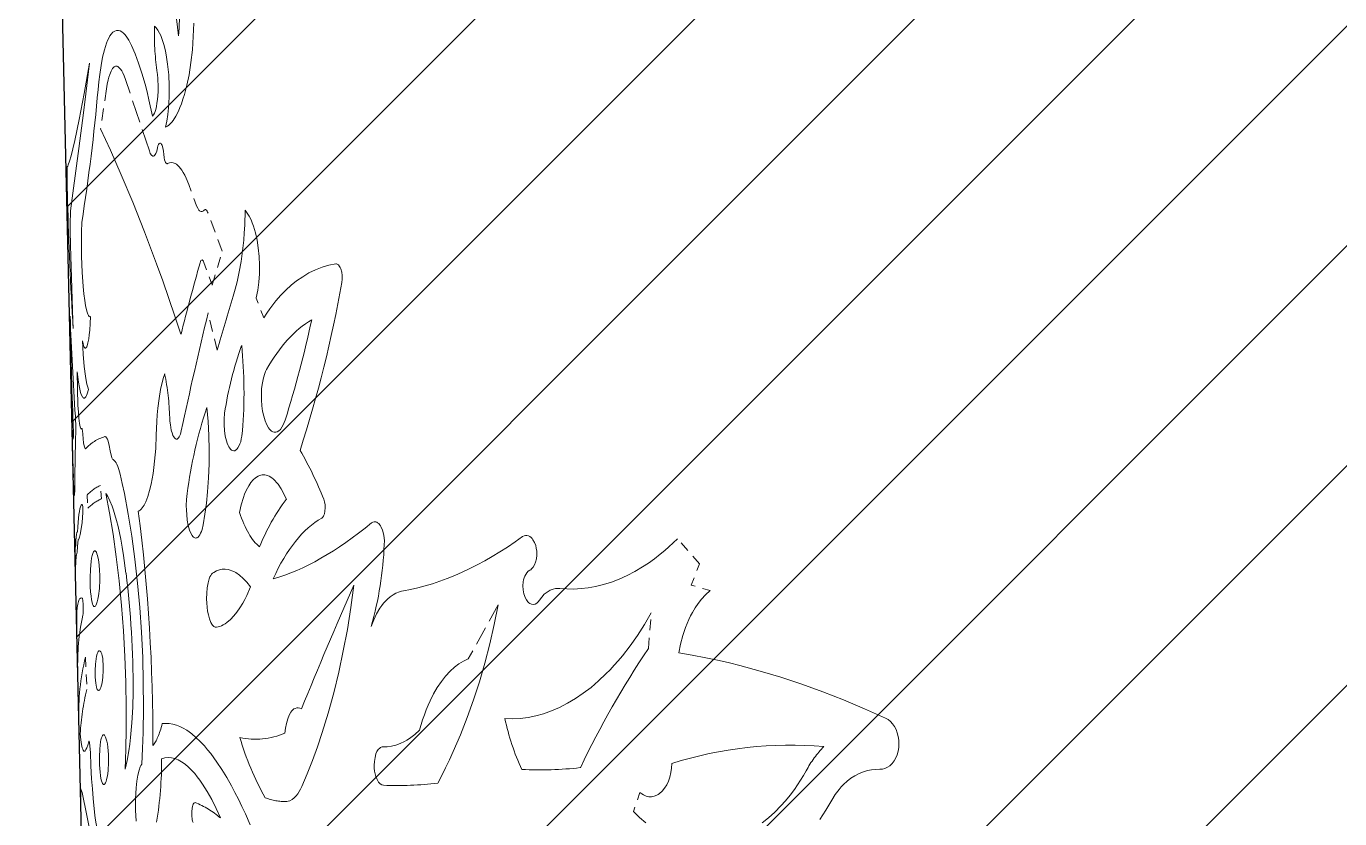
# Model space of a CAD drawing. Extents: x -99 to 297, y 0 to 529.
# Drawn here: x -98.84 to -81.93, y 224.36 to 234.56 of the extents above; entities that cross this region are included whole.
import ezdxf

# ---------------------------------------------------------------- set-up
doc = ezdxf.new("R2010")
doc.units = 0
doc.linetypes.add('DASHED', pattern=[15, 12, -3])

msp = doc.modelspace()

# ---------------------------------------------------------------- linework, layer by layer
at = {"color": 7, "lineweight": 13}
for p, q in [((-98.31, 232.234), (-38.944, 291.6)), ((-98.246, 229.469), (-38.615, 289.101)), ((-98.182, 226.705), (-38.286, 286.601)), ((-98.118, 223.941), (-37.958, 284.101)), ((-98.054, 221.176), (-37.571, 281.66)), ((-97.99, 218.412), (-36.82, 279.582)), ((-97.926, 215.648), (-35.744, 277.83)), ((-97.862, 212.883), (-34.484, 276.261)), ((-97.798, 210.119), (-33.327, 274.59))]:
    msp.add_line(p, q, dxfattribs=at)
at = {"color": 7, "lineweight": 30}
msp.add_line((-96.437, 151.402), (-98.835, 254.886), dxfattribs=at)
at = {"color": 7, "linetype": 'DASHED', "lineweight": 13, "ltscale": 0.024252}
msp.add_line((-97.251, 232.954), (-97.559, 233.874), dxfattribs=at)
at = {"color": 7, "linetype": 'DASHED', "lineweight": 13, "ltscale": 0.013027}
msp.add_line((-97.803, 233.755), (-97.879, 233.24), dxfattribs=at)
at = {"color": 7, "linetype": 'DASHED', "lineweight": 13, "ltscale": 0.007376}
msp.add_line((-96.643, 232.247), (-96.745, 232.524), dxfattribs=at)
at = {"color": 7, "linetype": 'DASHED', "lineweight": 13, "ltscale": 0.013435}
msp.add_line((-96.313, 231.663), (-96.502, 232.167), dxfattribs=at)
at = {"color": 7, "linetype": 'DASHED', "lineweight": 13, "ltscale": 0.011325}
msp.add_line((-96.442, 231.229), (-96.313, 231.663), dxfattribs=at)
at = {"color": 7, "linetype": 'DASHED', "lineweight": 13, "ltscale": 0.007753}
msp.add_line((-96.549, 231.52), (-96.442, 231.229), dxfattribs=at)
at = {"color": 7, "linetype": 'DASHED', "lineweight": 13, "ltscale": 0.006717}
msp.add_line((-95.78, 230.808), (-95.877, 231.058), dxfattribs=at)
at = {"color": 7, "linetype": 'DASHED', "lineweight": 13, "ltscale": 0.012393}
msp.add_line((-96.38, 230.39), (-96.494, 230.873), dxfattribs=at)
at = {"color": 7, "linetype": 'DASHED', "lineweight": 13, "ltscale": 0.006376}
msp.add_line((-98.23, 228.851), (-98.221, 228.596), dxfattribs=at)
at = {"color": 7, "linetype": 'DASHED', "lineweight": 13, "ltscale": 0.00437}
msp.add_line((-97.868, 228.477), (-97.879, 228.651), dxfattribs=at)
at = {"color": 7, "linetype": 'DASHED', "lineweight": 13, "ltscale": 0.004281}
msp.add_line((-98.051, 228.527), (-98.042, 228.356), dxfattribs=at)
at = {"color": 7, "linetype": 'DASHED', "lineweight": 13, "ltscale": 0.010773}
msp.add_line((-90.171, 227.641), (-90.456, 227.964), dxfattribs=at)
at = {"color": 7, "linetype": 'DASHED', "lineweight": 13, "ltscale": 0.002936}
msp.add_line((-98.2, 227.477), (-98.202, 227.594), dxfattribs=at)
at = {"color": 7, "linetype": 'DASHED', "lineweight": 13, "ltscale": 0.00734}
msp.add_line((-90.277, 227.367), (-90.171, 227.641), dxfattribs=at)
at = {"color": 7, "linetype": 'DASHED', "lineweight": 13, "ltscale": 0.006307}
msp.add_line((-90.035, 227.298), (-90.277, 227.367), dxfattribs=at)
at = {"color": 7, "linetype": 'DASHED', "lineweight": 13, "ltscale": 0.019891}
msp.add_line((-92.761, 227.112), (-93.147, 226.417), dxfattribs=at)
at = {"color": 7, "linetype": 'DASHED', "lineweight": 13, "ltscale": 0.011527}
msp.add_line((-90.828, 226.551), (-90.792, 227.011), dxfattribs=at)
at = {"color": 7, "linetype": 'DASHED', "lineweight": 13, "ltscale": 0.010457}
msp.add_line((-98.072, 226.442), (-98.055, 226.024), dxfattribs=at)
at = {"color": 7, "linetype": 'DASHED', "lineweight": 13, "ltscale": 0.006474}
msp.add_line((-90.938, 224.699), (-91.022, 224.454), dxfattribs=at)
at = {"color": 7, "linetype": 'DASHED', "lineweight": 13}
for points in [[(-97.08, 235.322), (-97.049, 235.252), (-97.021, 235.175), (-96.994, 235.091), (-96.975, 235.024), (-96.958, 234.955), (-96.927, 234.808), (-96.902, 234.654), (-96.888, 234.545), (-96.876, 234.435)], [(-96.876, 234.435), (-96.869, 234.533), (-96.864, 234.682), (-96.866, 234.832), (-96.875, 234.977), (-96.89, 235.119), (-96.901, 235.19), (-96.914, 235.26), (-96.927, 235.321), (-96.942, 235.38)], [(-97.911, 233.746), (-97.901, 233.844), (-97.89, 233.937), (-97.873, 234.054), (-97.853, 234.161), (-97.829, 234.257), (-97.803, 234.339), (-97.789, 234.375), (-97.773, 234.407), (-97.758, 234.435), (-97.742, 234.458), (-97.72, 234.481), (-97.697, 234.497), (-97.674, 234.505), (-97.649, 234.506), (-97.628, 234.5), (-97.605, 234.487), (-97.583, 234.469), (-97.566, 234.452), (-97.55, 234.431), (-97.532, 234.406), (-97.514, 234.378), (-97.48, 234.312)], [(-97.185, 234.558), (-97.163, 234.537), (-97.141, 234.508), (-97.12, 234.471), (-97.105, 234.439), (-97.09, 234.403), (-97.065, 234.322), (-97.045, 234.244), (-97.029, 234.16), (-97.016, 234.072), (-97.008, 234.003), (-97.002, 233.933), (-96.995, 233.791), (-96.996, 233.648), (-96.999, 233.578), (-97.004, 233.51), (-97.013, 233.421), (-97.026, 233.337), (-97.042, 233.26)], [(-97.042, 233.26), (-97.019, 233.273), (-97.001, 233.287), (-96.983, 233.304), (-96.964, 233.325), (-96.945, 233.348), (-96.911, 233.403), (-96.878, 233.467), (-96.857, 233.513), (-96.838, 233.562), (-96.819, 233.619), (-96.8, 233.679), (-96.768, 233.802), (-96.741, 233.935), (-96.716, 234.092), (-96.698, 234.256), (-96.686, 234.426), (-96.68, 234.6)], [(-97.48, 234.312), (-97.434, 234.204), (-97.39, 234.085), (-97.347, 233.954), (-97.307, 233.814), (-97.281, 233.715), (-97.257, 233.613), (-97.211, 233.4)], [(-98.023, 234.083), (-98.09, 233.693), (-98.154, 233.358), (-98.211, 233.089), (-98.237, 232.981), (-98.259, 232.893), (-98.279, 232.824), (-98.295, 232.776), (-98.302, 232.759), (-98.308, 232.749)], [(-98.264, 232.182), (-98.234, 232.412), (-98.159, 232.987), (-98.1, 233.444), (-98.069, 233.691), (-98.023, 234.083)], [(-97.559, 233.874), (-97.576, 233.919), (-97.594, 233.959), (-97.607, 233.984), (-97.621, 234.005), (-97.635, 234.021), (-97.649, 234.034), (-97.658, 234.039), (-97.667, 234.043), (-97.677, 234.044), (-97.686, 234.043), (-97.695, 234.04), (-97.703, 234.035), (-97.714, 234.026), (-97.724, 234.014), (-97.734, 233.999), (-97.744, 233.982), (-97.761, 233.938), (-97.772, 233.905), (-97.781, 233.868), (-97.793, 233.814), (-97.803, 233.755)], [(-97.211, 233.4), (-97.199, 233.417), (-97.187, 233.439), (-97.178, 233.463), (-97.17, 233.489), (-97.161, 233.527), (-97.153, 233.568), (-97.147, 233.615), (-97.142, 233.665), (-97.139, 233.72), (-97.138, 233.776), (-97.142, 233.886), (-97.147, 233.939), (-97.153, 233.991)], [(-97.879, 233.24), (-97.751, 232.962), (-97.612, 232.647), (-97.466, 232.297), (-97.314, 231.914), (-97.159, 231.502), (-97.079, 231.282), (-96.999, 231.056), (-96.922, 230.829), (-96.844, 230.597)], [(-97.146, 232.995), (-97.157, 232.953), (-97.17, 232.92), (-97.177, 232.907), (-97.185, 232.897), (-97.191, 232.892), (-97.198, 232.889), (-97.205, 232.888), (-97.211, 232.89), (-97.218, 232.894), (-97.225, 232.901), (-97.239, 232.923), (-97.251, 232.954)], [(-97.066, 232.911), (-97.069, 232.945), (-97.074, 232.978), (-97.08, 233.005), (-97.088, 233.027), (-97.093, 233.039), (-97.099, 233.048), (-97.108, 233.055), (-97.116, 233.056), (-97.124, 233.051), (-97.133, 233.038), (-97.141, 233.019), (-97.146, 232.995)], [(-97.019, 232.792), (-97.024, 232.79), (-97.028, 232.79), (-97.033, 232.793), (-97.037, 232.797), (-97.044, 232.806), (-97.049, 232.818), (-97.056, 232.841), (-97.061, 232.867), (-97.066, 232.911)], [(-96.745, 232.524), (-96.777, 232.604), (-96.796, 232.643), (-96.815, 232.678), (-96.832, 232.705), (-96.85, 232.73), (-96.867, 232.751), (-96.885, 232.768), (-96.901, 232.782), (-96.918, 232.792), (-96.944, 232.803), (-96.969, 232.806), (-96.994, 232.803), (-97.019, 232.792)], [(-98.308, 232.749), (-98.308, 232.747), (-98.309, 232.742), (-98.311, 232.701), (-98.31, 232.553), (-98.305, 232.316)], [(-96.546, 232.192), (-96.553, 232.184), (-96.562, 232.178), (-96.573, 232.173), (-96.585, 232.173), (-96.597, 232.178), (-96.605, 232.184), (-96.614, 232.192), (-96.629, 232.216), (-96.643, 232.247)], [(-96.502, 232.167), (-96.508, 232.181), (-96.515, 232.191), (-96.523, 232.198), (-96.529, 232.201), (-96.535, 232.2), (-96.54, 232.198), (-96.546, 232.192)], [(-96.018, 232.19), (-96.023, 231.997), (-96.029, 231.902), (-96.036, 231.807), (-96.051, 231.667), (-96.07, 231.531), (-96.094, 231.399), (-96.122, 231.272), (-96.146, 231.177), (-96.174, 231.086)], [(-95.877, 231.058), (-95.876, 231.062), (-95.856, 231.161), (-95.843, 231.266), (-95.835, 231.375), (-95.834, 231.486), (-95.839, 231.597), (-95.85, 231.706), (-95.865, 231.804), (-95.886, 231.899), (-95.912, 231.987), (-95.927, 232.028), (-95.943, 232.067), (-95.966, 232.114), (-95.991, 232.155), (-96.018, 232.19)], [(-98.007, 230.823), (-98.017, 230.821), (-98.026, 230.825), (-98.034, 230.836), (-98.043, 230.852), (-98.052, 230.878), (-98.061, 230.911), (-98.073, 230.966), (-98.083, 231.031), (-98.094, 231.115), (-98.103, 231.208), (-98.116, 231.396), (-98.123, 231.594), (-98.126, 231.79), (-98.125, 231.915), (-98.121, 232.035)], [(-96.599, 231.516), (-96.594, 231.531), (-96.588, 231.543), (-96.581, 231.549), (-96.572, 231.551), (-96.564, 231.546), (-96.556, 231.536), (-96.549, 231.52)], [(-94.852, 231.5), (-94.941, 231.483), (-95.028, 231.457), (-95.113, 231.424), (-95.197, 231.384), (-95.278, 231.336), (-95.357, 231.281), (-95.426, 231.225), (-95.493, 231.164), (-95.558, 231.097), (-95.622, 231.025), (-95.662, 230.975), (-95.701, 230.923), (-95.741, 230.866), (-95.78, 230.808)], [(-94.773, 231.26), (-94.768, 231.306), (-94.769, 231.353), (-94.775, 231.396), (-94.786, 231.436), (-94.794, 231.454), (-94.802, 231.469), (-94.817, 231.487), (-94.826, 231.494), (-94.835, 231.498), (-94.843, 231.501), (-94.852, 231.5)], [(-98.112, 230.511), (-98.105, 230.477), (-98.097, 230.45), (-98.089, 230.431), (-98.081, 230.42), (-98.076, 230.417), (-98.069, 230.418), (-98.064, 230.423), (-98.058, 230.432), (-98.052, 230.446), (-98.041, 230.484), (-98.032, 230.535), (-98.024, 230.589), (-98.018, 230.65), (-98.011, 230.733), (-98.007, 230.823)], [(-98.033, 229.886), (-98.044, 229.916), (-98.054, 229.955), (-98.064, 230.002), (-98.073, 230.056), (-98.089, 230.18), (-98.102, 230.339), (-98.112, 230.511)], [(-98.122, 229.383), (-98.125, 229.38), (-98.127, 229.38), (-98.129, 229.38), (-98.131, 229.382), (-98.136, 229.391), (-98.14, 229.405), (-98.149, 229.449), (-98.158, 229.515), (-98.164, 229.594), (-98.17, 229.683), (-98.178, 229.892), (-98.18, 230.11)], [(-98.18, 230.11), (-98.163, 229.978), (-98.152, 229.912), (-98.142, 229.866), (-98.131, 229.829), (-98.118, 229.798), (-98.112, 229.787), (-98.105, 229.78), (-98.099, 229.775), (-98.093, 229.774), (-98.087, 229.774), (-98.081, 229.777), (-98.069, 229.791), (-98.06, 229.807), (-98.051, 229.829), (-98.033, 229.886)], [(-97.054, 230.088), (-97.069, 230.041), (-97.083, 229.991), (-97.107, 229.884), (-97.127, 229.767), (-97.142, 229.644), (-97.15, 229.559), (-97.156, 229.472), (-97.163, 229.295)], [(-95.743, 230.14), (-95.755, 230.117), (-95.766, 230.091), (-95.784, 230.034), (-95.797, 229.97), (-95.806, 229.899), (-95.81, 229.825), (-95.81, 229.751), (-95.804, 229.676), (-95.794, 229.606), (-95.78, 229.54), (-95.762, 229.481), (-95.74, 229.43), (-95.718, 229.391), (-95.704, 229.374), (-95.691, 229.36), (-95.678, 229.349), (-95.664, 229.342), (-95.645, 229.335), (-95.625, 229.335), (-95.605, 229.34), (-95.586, 229.351), (-95.565, 229.372), (-95.545, 229.399), (-95.527, 229.431), (-95.516, 229.459), (-95.505, 229.49)], [(-96.558, 228.145), (-96.536, 228.282), (-96.517, 228.423), (-96.502, 228.568), (-96.489, 228.746), (-96.482, 228.927), (-96.48, 229.109), (-96.484, 229.292), (-96.494, 229.474), (-96.51, 229.654)], [(-96.283, 229.58), (-96.29, 229.504), (-96.29, 229.43), (-96.285, 229.355), (-96.274, 229.283), (-96.26, 229.223), (-96.25, 229.193), (-96.238, 229.166), (-96.228, 229.146), (-96.217, 229.129), (-96.207, 229.116), (-96.196, 229.106), (-96.181, 229.098), (-96.166, 229.095), (-96.151, 229.097), (-96.142, 229.102), (-96.132, 229.108), (-96.121, 229.119), (-96.111, 229.132), (-96.094, 229.163), (-96.085, 229.187), (-96.076, 229.213), (-96.068, 229.248), (-96.061, 229.284), (-96.053, 229.355)], [(-98.231, 229.433), (-98.229, 229.331), (-98.229, 229.274), (-98.23, 229.248), (-98.23, 229.247), (-98.23, 229.246), (-98.23, 229.246), (-98.23, 229.246), (-98.23, 229.247), (-98.231, 229.249), (-98.233, 229.279)], [(-96.84, 229.353), (-96.852, 229.311), (-96.859, 229.292), (-96.867, 229.276), (-96.875, 229.263), (-96.884, 229.254), (-96.895, 229.247), (-96.907, 229.247), (-96.918, 229.252), (-96.928, 229.262), (-96.938, 229.276), (-96.947, 229.293), (-96.955, 229.313), (-96.969, 229.36), (-96.976, 229.395), (-96.981, 229.432), (-96.986, 229.477), (-96.989, 229.523)], [(-98.233, 229.279), (-98.236, 229.326), (-98.238, 229.353), (-98.239, 229.358), (-98.239, 229.358), (-98.239, 229.358), (-98.239, 229.358), (-98.239, 229.358), (-98.239, 229.358), (-98.24, 229.355), (-98.24, 229.323), (-98.239, 229.193), (-98.235, 229.013), (-98.23, 228.851)], [(-98.108, 229.309), (-98.113, 229.353), (-98.115, 229.369), (-98.118, 229.381), (-98.12, 229.383), (-98.121, 229.383), (-98.122, 229.383), (-98.122, 229.383)], [(-98.07, 229.125), (-98.073, 229.123), (-98.075, 229.123), (-98.078, 229.126), (-98.082, 229.133), (-98.09, 229.159), (-98.097, 229.2), (-98.103, 229.251), (-98.108, 229.309)], [(-97.755, 229.095), (-97.768, 229.164), (-97.783, 229.221), (-97.792, 229.245), (-97.801, 229.263), (-97.811, 229.275), (-97.818, 229.279), (-97.825, 229.279)], [(-97.163, 229.295), (-97.17, 229.127), (-97.183, 228.964), (-97.192, 228.882), (-97.204, 228.803), (-97.215, 228.734), (-97.228, 228.668), (-97.249, 228.583), (-97.272, 228.507), (-97.297, 228.441), (-97.32, 228.396), (-97.344, 228.36), (-97.357, 228.345), (-97.37, 228.333), (-97.382, 228.325), (-97.394, 228.32)], [(-97.714, 228.979), (-97.719, 228.982), (-97.725, 228.989), (-97.733, 229.005), (-97.74, 229.026), (-97.748, 229.058), (-97.755, 229.095)], [(-97.628, 228.794), (-97.644, 228.855), (-97.656, 228.892), (-97.668, 228.922), (-97.679, 228.943), (-97.69, 228.959), (-97.702, 228.972), (-97.714, 228.979)], [(-97.35, 225.063), (-97.34, 225.266), (-97.333, 225.472), (-97.328, 225.792), (-97.329, 226.114), (-97.337, 226.438), (-97.352, 226.76), (-97.374, 227.08), (-97.402, 227.394), (-97.437, 227.701), (-97.477, 227.997), (-97.523, 228.28), (-97.573, 228.547), (-97.6, 228.673), (-97.628, 228.794)], [(-95.488, 228.47), (-95.52, 228.543), (-95.555, 228.608), (-95.593, 228.665), (-95.614, 228.69), (-95.635, 228.713), (-95.655, 228.732), (-95.676, 228.749), (-95.711, 228.77), (-95.729, 228.778), (-95.748, 228.783), (-95.765, 228.786), (-95.782, 228.788), (-95.8, 228.787), (-95.818, 228.783), (-95.835, 228.778), (-95.852, 228.771), (-95.886, 228.75), (-95.916, 228.722), (-95.945, 228.688), (-95.972, 228.647), (-95.99, 228.614), (-96.008, 228.578), (-96.025, 228.537), (-96.041, 228.493), (-96.069, 228.402), (-96.091, 228.303)], [(-98.221, 228.596), (-98.219, 228.552), (-98.217, 228.528), (-98.216, 228.523), (-98.216, 228.522), (-98.216, 228.522), (-98.215, 228.522), (-98.215, 228.522), (-98.215, 228.522), (-98.215, 228.523), (-98.214, 228.535), (-98.212, 228.586)], [(-97.552, 227.523), (-97.583, 227.749), (-97.601, 227.856), (-97.62, 227.959), (-97.654, 228.12), (-97.674, 228.2), (-97.695, 228.274), (-97.713, 228.332), (-97.731, 228.385), (-97.758, 228.452), (-97.786, 228.506), (-97.799, 228.529), (-97.813, 228.548)], [(-97.813, 228.548), (-97.764, 228.296), (-97.719, 228.022), (-97.678, 227.73), (-97.641, 227.424), (-97.611, 227.106), (-97.586, 226.78), (-97.567, 226.45), (-97.555, 226.117), (-97.549, 225.783), (-97.549, 225.52), (-97.553, 225.257), (-97.561, 224.999)], [(-98.169, 227.953), (-98.167, 227.951), (-98.166, 227.95), (-98.166, 227.95), (-98.165, 227.951), (-98.164, 227.952), (-98.16, 227.958), (-98.151, 227.984), (-98.143, 228.02), (-98.135, 228.065), (-98.118, 228.175), (-98.111, 228.237), (-98.107, 228.3), (-98.106, 228.341), (-98.108, 228.373), (-98.112, 228.395), (-98.115, 228.401), (-98.118, 228.403), (-98.121, 228.404), (-98.123, 228.402), (-98.127, 228.398), (-98.133, 228.387), (-98.144, 228.351), (-98.152, 228.316), (-98.159, 228.275), (-98.169, 228.176), (-98.173, 228.114), (-98.175, 228.053)], [(-96.765, 228.546), (-96.773, 228.471), (-96.776, 228.392), (-96.775, 228.333), (-96.771, 228.275), (-96.763, 228.203), (-96.75, 228.136), (-96.734, 228.076), (-96.718, 228.037), (-96.701, 228.006), (-96.691, 227.994), (-96.681, 227.984), (-96.673, 227.979), (-96.664, 227.975), (-96.656, 227.973), (-96.647, 227.974), (-96.638, 227.976), (-96.629, 227.981), (-96.613, 227.996), (-96.601, 228.013), (-96.591, 228.034), (-96.581, 228.058), (-96.572, 228.085), (-96.558, 228.145)], [(-95.033, 228.229), (-95.021, 228.239), (-95.011, 228.254), (-95.004, 228.268), (-94.998, 228.285), (-94.991, 228.321), (-94.987, 228.36), (-94.989, 228.399), (-94.995, 228.438), (-95.006, 228.472)], [(-98.175, 228.053), (-98.176, 228.055), (-98.177, 228.055), (-98.178, 228.055), (-98.179, 228.055), (-98.18, 228.054), (-98.182, 228.051), (-98.185, 228.043), (-98.189, 228.02), (-98.193, 227.988), (-98.196, 227.935), (-98.198, 227.872)], [(-94.228, 227.891), (-94.227, 227.935), (-94.23, 227.98), (-94.239, 228.029), (-94.252, 228.075), (-94.268, 228.114), (-94.278, 228.132), (-94.289, 228.147), (-94.3, 228.159), (-94.313, 228.17), (-94.324, 228.177), (-94.336, 228.181), (-94.356, 228.183), (-94.375, 228.179), (-94.393, 228.167)], [(-98.198, 227.872), (-98.2, 227.878), (-98.2, 227.879), (-98.2, 227.879), (-98.2, 227.879), (-98.201, 227.879), (-98.201, 227.879), (-98.201, 227.879), (-98.201, 227.878), (-98.202, 227.877), (-98.203, 227.869), (-98.205, 227.838), (-98.205, 227.733)], [(-98.195, 227.755), (-98.193, 227.749), (-98.193, 227.749), (-98.192, 227.748), (-98.192, 227.748), (-98.192, 227.748), (-98.191, 227.749), (-98.19, 227.75), (-98.188, 227.756), (-98.182, 227.793), (-98.174, 227.863), (-98.169, 227.953)], [(-92.355, 227.559), (-92.343, 227.566), (-92.332, 227.575), (-92.312, 227.599), (-92.295, 227.628), (-92.281, 227.661), (-92.27, 227.707), (-92.265, 227.755), (-92.266, 227.805), (-92.271, 227.841), (-92.279, 227.876), (-92.294, 227.916), (-92.314, 227.952), (-92.325, 227.968), (-92.338, 227.981), (-92.355, 227.994), (-92.373, 228.003), (-92.392, 228.007), (-92.411, 228.007), (-92.429, 228.001), (-92.447, 227.991)], [(-90.456, 227.964), (-90.564, 227.861), (-90.619, 227.813), (-90.675, 227.766), (-90.75, 227.707), (-90.827, 227.652), (-90.905, 227.601), (-91.003, 227.543), (-91.103, 227.49), (-91.203, 227.445), (-91.305, 227.406), (-91.407, 227.374), (-91.51, 227.349), (-91.602, 227.332), (-91.695, 227.322), (-91.787, 227.317), (-91.878, 227.318), (-91.969, 227.324)], [(-98.205, 227.733), (-98.206, 227.742), (-98.206, 227.743), (-98.206, 227.743), (-98.206, 227.743), (-98.206, 227.732)], [(-98.202, 227.594), (-98.201, 227.587), (-98.201, 227.587), (-98.201, 227.587), (-98.201, 227.587), (-98.201, 227.587), (-98.201, 227.587), (-98.2, 227.594), (-98.197, 227.653), (-98.195, 227.755)], [(-97.892, 227.555), (-97.898, 227.629), (-97.907, 227.694), (-97.918, 227.748), (-97.926, 227.772), (-97.933, 227.79), (-97.939, 227.799), (-97.944, 227.805), (-97.949, 227.808), (-97.958, 227.808), (-97.962, 227.805), (-97.971, 227.795), (-97.979, 227.776), (-97.987, 227.75), (-97.995, 227.714), (-98.001, 227.671), (-98.01, 227.574), (-98.013, 227.462), (-98.011, 227.345)], [(-98.011, 227.345), (-98.007, 227.282), (-98.001, 227.225), (-97.995, 227.182), (-97.988, 227.146), (-97.981, 227.122), (-97.973, 227.105), (-97.965, 227.094), (-97.959, 227.091), (-97.953, 227.092), (-97.946, 227.097), (-97.94, 227.105), (-97.931, 227.125), (-97.922, 227.152), (-97.913, 227.187), (-97.906, 227.229), (-97.895, 227.326), (-97.89, 227.437), (-97.89, 227.497), (-97.892, 227.555)], [(-95.95, 227.345), (-95.997, 227.404), (-96.045, 227.454), (-96.093, 227.496), (-96.14, 227.528), (-96.165, 227.541), (-96.189, 227.552), (-96.213, 227.561), (-96.237, 227.567), (-96.275, 227.572), (-96.313, 227.571), (-96.35, 227.564), (-96.386, 227.551), (-96.422, 227.532)], [(-92.231, 227.172), (-92.247, 227.151), (-92.266, 227.135), (-92.285, 227.124), (-92.309, 227.119), (-92.332, 227.122), (-92.355, 227.132), (-92.367, 227.141), (-92.379, 227.151), (-92.399, 227.177), (-92.416, 227.209), (-92.425, 227.232), (-92.432, 227.256), (-92.441, 227.306), (-92.443, 227.359), (-92.439, 227.411), (-92.434, 227.437), (-92.427, 227.462), (-92.418, 227.483), (-92.408, 227.503), (-92.393, 227.527), (-92.375, 227.545), (-92.355, 227.559)], [(-96.422, 227.532), (-96.437, 227.523), (-96.45, 227.51), (-96.461, 227.493), (-96.472, 227.473), (-96.481, 227.449), (-96.496, 227.395), (-96.507, 227.331), (-96.513, 227.262), (-96.515, 227.19), (-96.513, 227.137), (-96.508, 227.084), (-96.502, 227.034), (-96.492, 226.986), (-96.478, 226.932), (-96.46, 226.887), (-96.449, 226.867), (-96.438, 226.851), (-96.422, 226.835), (-96.406, 226.826), (-96.389, 226.825)], [(-95.29, 224.775), (-95.22, 224.94), (-95.153, 225.111), (-95.089, 225.288), (-95.027, 225.471), (-94.988, 225.595), (-94.95, 225.722), (-94.879, 225.981), (-94.814, 226.247), (-94.755, 226.52), (-94.703, 226.798), (-94.658, 227.081), (-94.619, 227.368)], [(-98.114, 227.198), (-98.122, 227.201), (-98.13, 227.202), (-98.137, 227.201), (-98.143, 227.197), (-98.15, 227.191), (-98.155, 227.182), (-98.165, 227.157), (-98.173, 227.122), (-98.179, 227.078), (-98.183, 227.025), (-98.185, 226.962), (-98.185, 226.811)], [(-98.107, 226.981), (-98.105, 226.998), (-98.104, 227.058), (-98.105, 227.118), (-98.109, 227.17), (-98.112, 227.194), (-98.113, 227.197), (-98.114, 227.198), (-98.114, 227.198)], [(-96.389, 226.825), (-96.367, 226.829), (-96.345, 226.836), (-96.322, 226.845), (-96.3, 226.856), (-96.276, 226.87), (-96.252, 226.886), (-96.207, 226.925), (-96.162, 226.972), (-96.124, 227.021), (-96.086, 227.075), (-96.05, 227.135), (-96.024, 227.184), (-95.998, 227.235), (-95.95, 227.345)], [(-93.981, 227.293), (-94.005, 227.289), (-94.03, 227.283), (-94.077, 227.265), (-94.115, 227.244), (-94.152, 227.218), (-94.187, 227.188), (-94.212, 227.162), (-94.237, 227.135), (-94.261, 227.104), (-94.284, 227.071), (-94.326, 227), (-94.364, 226.921), (-94.398, 226.837)], [(-91.969, 227.324), (-91.998, 227.325), (-92.026, 227.323), (-92.054, 227.317), (-92.094, 227.301), (-92.132, 227.278), (-92.168, 227.249), (-92.201, 227.213), (-92.231, 227.172)], [(-90.436, 226.497), (-90.414, 226.609), (-90.386, 226.718), (-90.351, 226.822), (-90.33, 226.874), (-90.308, 226.924), (-90.285, 226.971), (-90.261, 227.017), (-90.226, 227.076), (-90.187, 227.132), (-90.147, 227.185), (-90.093, 227.244), (-90.035, 227.298)], [(-93.54, 224.819), (-93.488, 224.917), (-93.438, 225.017), (-93.388, 225.12), (-93.34, 225.225), (-93.247, 225.44), (-93.16, 225.662), (-93.078, 225.89), (-93.002, 226.125), (-92.933, 226.365), (-92.869, 226.61), (-92.812, 226.859), (-92.761, 227.112)], [(-90.792, 227.011), (-90.878, 226.862), (-90.969, 226.72), (-91.065, 226.585), (-91.164, 226.457), (-91.216, 226.395), (-91.268, 226.336), (-91.321, 226.279), (-91.375, 226.224), (-91.47, 226.135), (-91.567, 226.052), (-91.666, 225.976), (-91.766, 225.908), (-91.869, 225.847), (-91.973, 225.793), (-92.077, 225.748), (-92.177, 225.713), (-92.276, 225.685), (-92.377, 225.665), (-92.477, 225.652), (-92.576, 225.647), (-92.675, 225.65)], [(-97.845, 226.352), (-97.848, 226.391), (-97.852, 226.427), (-97.858, 226.458), (-97.865, 226.484), (-97.87, 226.499), (-97.876, 226.511), (-97.884, 226.519), (-97.891, 226.523), (-97.9, 226.521), (-97.908, 226.513), (-97.915, 226.5), (-97.922, 226.483), (-97.93, 226.455), (-97.936, 226.421), (-97.945, 226.349), (-97.949, 226.267), (-97.948, 226.181)], [(-97.948, 226.181), (-97.942, 226.106), (-97.933, 226.055), (-97.927, 226.036), (-97.921, 226.023), (-97.914, 226.014), (-97.907, 226.01), (-97.901, 226.011), (-97.896, 226.014), (-97.89, 226.02), (-97.883, 226.033), (-97.875, 226.051), (-97.867, 226.079), (-97.86, 226.112), (-97.849, 226.184), (-97.844, 226.267), (-97.845, 226.352)], [(-93.147, 226.417), (-93.208, 226.388), (-93.267, 226.353), (-93.324, 226.31), (-93.378, 226.262), (-93.438, 226.198), (-93.493, 226.128), (-93.546, 226.051), (-93.594, 225.967), (-93.639, 225.878), (-93.664, 225.821), (-93.688, 225.763), (-93.712, 225.699), (-93.734, 225.634), (-93.773, 225.503)], [(-87.777, 225.657), (-88.047, 225.777), (-88.316, 225.89), (-88.585, 225.995), (-88.854, 226.092), (-89.122, 226.181), (-89.388, 226.261), (-89.653, 226.333), (-89.785, 226.366), (-89.916, 226.397), (-90.091, 226.434), (-90.264, 226.468), (-90.436, 226.497)], [(-97.561, 224.999), (-97.536, 225.11), (-97.515, 225.234), (-97.503, 225.319), (-97.492, 225.408), (-97.475, 225.597), (-97.465, 225.796), (-97.46, 225.999)], [(-95.293, 225.774), (-95.314, 225.785), (-95.335, 225.79), (-95.355, 225.789), (-95.376, 225.782), (-95.39, 225.774), (-95.403, 225.763), (-95.417, 225.749), (-95.43, 225.732), (-95.452, 225.693), (-95.471, 225.646), (-95.488, 225.589), (-95.5, 225.527), (-95.508, 225.461)], [(-97.086, 225.585), (-97.041, 225.589), (-96.996, 225.588), (-96.949, 225.58), (-96.901, 225.567), (-96.859, 225.549), (-96.815, 225.528), (-96.771, 225.501), (-96.738, 225.478), (-96.705, 225.453), (-96.651, 225.407), (-96.597, 225.355), (-96.543, 225.298), (-96.503, 225.25), (-96.462, 225.2), (-96.382, 225.09), (-96.319, 224.995), (-96.256, 224.893), (-96.195, 224.785), (-96.15, 224.701), (-96.106, 224.614), (-96.061, 224.52), (-96.016, 224.423), (-95.955, 224.281)], [(-87.851, 224.998), (-87.817, 225), (-87.784, 225.008), (-87.752, 225.023), (-87.723, 225.043), (-87.693, 225.071), (-87.667, 225.105), (-87.645, 225.144), (-87.628, 225.185), (-87.615, 225.23), (-87.607, 225.277), (-87.604, 225.325), (-87.606, 225.373), (-87.613, 225.42), (-87.625, 225.466), (-87.641, 225.508), (-87.662, 225.548), (-87.686, 225.583), (-87.714, 225.613), (-87.744, 225.638), (-87.777, 225.657)], [(-98.142, 225.453), (-98.134, 225.378), (-98.125, 225.317), (-98.115, 225.272), (-98.109, 225.255), (-98.104, 225.243), (-98.095, 225.233), (-98.091, 225.231), (-98.087, 225.231), (-98.082, 225.233), (-98.078, 225.236), (-98.067, 225.251), (-98.056, 225.274), (-98.044, 225.308), (-98.032, 225.351)], [(-98.032, 225.351), (-98.03, 225.356), (-98.029, 225.357), (-98.029, 225.358), (-98.028, 225.358), (-98.028, 225.358), (-98.027, 225.357), (-98.025, 225.354), (-98.022, 225.342), (-98.016, 225.296), (-98.01, 225.214)], [(-97.777, 225.187), (-97.785, 225.281), (-97.791, 225.326), (-97.798, 225.358), (-97.805, 225.387), (-97.814, 225.411), (-97.823, 225.429), (-97.828, 225.435), (-97.833, 225.439), (-97.838, 225.44), (-97.844, 225.439), (-97.849, 225.436), (-97.853, 225.431), (-97.86, 225.419), (-97.867, 225.402), (-97.874, 225.378), (-97.879, 225.349), (-97.886, 225.306), (-97.89, 225.256), (-97.895, 225.158), (-97.893, 225.053)], [(-93.773, 225.503), (-93.836, 225.445), (-93.869, 225.419), (-93.903, 225.394), (-93.936, 225.374), (-93.969, 225.355), (-94.023, 225.329), (-94.078, 225.309), (-94.134, 225.295), (-94.19, 225.288), (-94.245, 225.287)], [(-98.01, 225.214), (-98.003, 225.043), (-97.994, 224.877), (-97.985, 224.746), (-97.975, 224.621), (-97.957, 224.447), (-97.947, 224.368), (-97.935, 224.294), (-97.919, 224.206), (-97.901, 224.133), (-97.891, 224.102), (-97.881, 224.076)], [(-97.893, 225.053), (-97.886, 224.959), (-97.881, 224.917), (-97.875, 224.88), (-97.868, 224.85), (-97.859, 224.826), (-97.853, 224.813), (-97.846, 224.805), (-97.84, 224.801), (-97.834, 224.801), (-97.828, 224.804), (-97.823, 224.809), (-97.816, 224.822), (-97.808, 224.839), (-97.801, 224.865), (-97.794, 224.896), (-97.787, 224.938), (-97.782, 224.985), (-97.776, 225.082), (-97.777, 225.187)], [(-94.245, 225.287), (-94.256, 225.286), (-94.267, 225.283), (-94.277, 225.278), (-94.287, 225.271), (-94.306, 225.252), (-94.322, 225.226), (-94.335, 225.195), (-94.347, 225.15), (-94.355, 225.1), (-94.357, 225.05), (-94.356, 225.011), (-94.352, 224.973), (-94.345, 224.938), (-94.336, 224.904), (-94.32, 224.866), (-94.301, 224.833), (-94.29, 224.82), (-94.279, 224.809), (-94.259, 224.797), (-94.239, 224.793)], [(-97.421, 224.33), (-97.428, 224.473), (-97.429, 224.617), (-97.426, 224.688), (-97.422, 224.757), (-97.412, 224.843), (-97.4, 224.921), (-97.384, 224.987), (-97.368, 225.031), (-97.359, 225.048), (-97.35, 225.063)], [(-96.337, 224.372), (-96.392, 224.494), (-96.449, 224.608), (-96.508, 224.713), (-96.567, 224.808), (-96.601, 224.857), (-96.634, 224.901), (-96.668, 224.943), (-96.701, 224.98), (-96.746, 225.025), (-96.791, 225.063), (-96.836, 225.095), (-96.881, 225.119), (-96.925, 225.137), (-96.968, 225.147), (-97.01, 225.149), (-97.052, 225.145), (-97.093, 225.133)], [(-90.526, 225.074), (-90.53, 225.014), (-90.538, 224.955), (-90.552, 224.898), (-90.57, 224.845), (-90.593, 224.797), (-90.62, 224.753), (-90.65, 224.716), (-90.684, 224.687), (-90.702, 224.674), (-90.72, 224.664), (-90.754, 224.651), (-90.788, 224.645), (-90.822, 224.645), (-90.857, 224.653), (-90.89, 224.667), (-90.915, 224.681), (-90.938, 224.699)], [(-88.467, 224.6), (-88.423, 224.672), (-88.373, 224.739), (-88.346, 224.77), (-88.319, 224.8), (-88.272, 224.843), (-88.223, 224.882), (-88.171, 224.915), (-88.117, 224.944), (-88.062, 224.966), (-88.01, 224.982), (-87.958, 224.992), (-87.905, 224.997), (-87.851, 224.998)], [(-89.366, 224.307), (-89.282, 224.374), (-89.201, 224.447), (-89.123, 224.526), (-89.063, 224.594), (-89.005, 224.665), (-88.95, 224.739), (-88.91, 224.797), (-88.871, 224.856), (-88.834, 224.918), (-88.798, 224.98)], [(-98.131, 224.744), (-98.132, 224.745), (-98.132, 224.746), (-98.132, 224.746), (-98.133, 224.746), (-98.133, 224.746), (-98.133, 224.746), (-98.133, 224.744), (-98.134, 224.739), (-98.135, 224.72), (-98.134, 224.645)], [(-97.773, 222.628), (-97.835, 223.096), (-97.899, 223.522), (-97.962, 223.902), (-98.021, 224.232), (-98.071, 224.489), (-98.098, 224.614), (-98.118, 224.7), (-98.128, 224.734), (-98.131, 224.744)], [(-95.484, 224.584), (-95.463, 224.587), (-95.443, 224.593), (-95.414, 224.608), (-95.386, 224.629), (-95.36, 224.658), (-95.341, 224.682), (-95.323, 224.71), (-95.306, 224.741), (-95.29, 224.775)], [(-96.688, 224.311), (-96.694, 224.33), (-96.699, 224.353), (-96.705, 224.403), (-96.706, 224.452), (-96.702, 224.498), (-96.698, 224.518), (-96.693, 224.537), (-96.687, 224.551), (-96.68, 224.562), (-96.672, 224.568), (-96.663, 224.568)], [(-88.624, 224.35), (-88.543, 224.472), (-88.467, 224.6)], [(-91.022, 224.454), (-90.944, 224.379), (-90.863, 224.31)]]:
    msp.add_lwpolyline(points, dxfattribs=at)
for centre, radius, start, end in [((-93.791, 234.464), 3.396, 178.4167, 188.0064), ((-122.226, 235.858), 24.406, 350.9885, 355.0365), ((-53.849, 233.439), 44.469, 181.4481, 183.5734), ((-94.086, 231.964), 4.184, 177.0073, 182.6213), ((29.742, 235.286), 128.057, 181.57222, 182.06661), ((-56.272, 220.28), 41.863, 164.4313, 165.7335), ((-110.961, 234.152), 16.444, 342.1109, 349.8697), ((-52.721, 217.84), 45.426, 163.0456, 163.961), ((-59.159, 232.195), 39.135, 182.0016, 183.8905), ((-27.775, 232.094), 70.507, 181.02895, 182.16269), ((-41.568, 217.557), 56.517, 166.3727, 167.9527), ((-109.922, 234.011), 15.11, 342.5868, 347.6526), ((-91.644, 228.882), 4.691, 160.4417, 171.4423), ((-102.156, 229.847), 6.123, 355.3902, 5.6763), ((-100.37, 229.421), 3.382, 1.7292, 11.3655), ((-90.937, 227.795), 5.875, 161.554, 172.6585), ((-100.9, 229.368), 2.702, 358.8896, 3.6341), ((-66.181, 228.39), 32.031, 178.3441, 179.6503), ((-97.657, 228.738), 0.566, 107.3302, 136.9245), ((-99.268, 226.789), 4.582, 21.5476, 30.3082), ((-97.655, 228.159), 0.541, 114.4754, 137.0695), ((-97.655, 227.981), 0.54, 113.257, 135.9215), ((-93.403, 226.898), 2.613, 142.9853, 158.4085), ((-120.505, 225.358), 23.3, 359.8632, 7.3033), ((-98.561, 228.045), 4.335, 343.8095, 357.9581), ((-110.349, 225.992), 12.889, 0.032, 6.823), ((-45.989, 205.857), 53.175, 156.1383, 158.0037), ((-95.197, 226.36), 2.977, 167.9676, 182.0268), ((-81.135, 219.995), 11.702, 145.9292, 154.5813), ((-95.191, 225.735), 2.968, 166.2095, 182.2167), ((-95.099, 225.287), 3.047, 165.997, 176.8678), ((-89.682, 226.281), 3.059, 191.8997, 204.8604), ((-95.883, 226.333), 0.948, 257.594, 293.2892), ((-92.46, 226.474), 3.78, 196.3863, 209.1598), ((-88.994, 220.169), 5.139, 85.2578, 107.3545), ((-87.543, 224.297), 1.429, 135.8873, 151.4623), ((-102.208, 225.126), 5.115, 350.9106, 0.0763), ((-92.233, 229.775), 4.785, 267.3098, 276.3359), ((-94.07, 229.514), 4.725, 267.949, 276.4415), ((-97.021, 223.612), 1.022, 48.0228, 69.5145), ((-95.504, 225.273), 0.69, 248.2305, 271.6745)]:
    msp.add_arc(centre, radius, start, end, dxfattribs=at)
for centre, major_axis, ratio, start_param, end_param in [((-93.075, 222.381), (1.796, -8.512), 0.329559, 3.249281, 3.501297), ((-95.602, 229.636), (-0.069, -1.844), 0.348944, 5.533244, 6.025411), ((-93.593, 221.911), (1.185, -6.412), 0.347888, 3.260022, 3.609866), ((-94.063, 233.186), (-2.581, -5.703), 0.428587, 0.347433, 0.719511), ((-92.67, 233.427), (-2.464, -6.028), 0.534316, 0.323671, 0.707896), ((-97.259, 226.288), (-0.027, -1.034), 0.250689, 0.313566, 0.829839)]:
    msp.add_ellipse(centre, major_axis=major_axis, ratio=ratio, start_param=start_param, end_param=end_param, dxfattribs=at)

doc.saveas('drawing.dxf')
